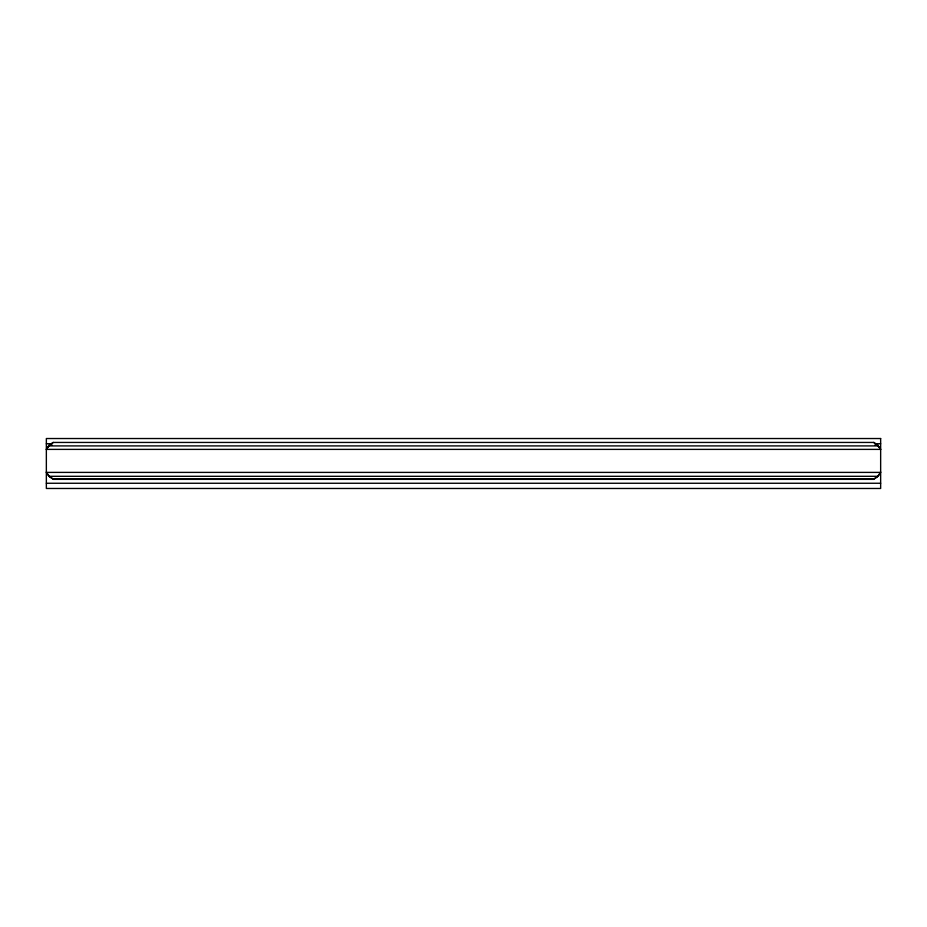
<?xml version="1.0" encoding="UTF-8"?>
<svg xmlns="http://www.w3.org/2000/svg" width="927" height="927" viewBox="0 0 927 927"><rect width="100%" height="100%" fill="white"/><g stroke="black" fill="none" stroke-linecap="round" stroke-linejoin="round"><path stroke-width="1.39" d="M880.65 471.97L877.927 476.304L873.894 478.911L53.106 478.911L49.073 476.304L46.35 471.97M46.35 449.386L49.073 445.25L53.106 442.446L873.894 442.446L877.927 445.25L880.65 449.386L46.35 449.386L48.957 445.91L53.302 442.446M878.043 476.304L880.65 472.399L46.35 472.399L48.957 476.304L53.302 479.352L873.697 479.352L878.043 476.304L48.957 476.304M46.35 443.743L52.144 443.743M874.856 443.743L880.65 443.743M49.073 445.25L51.97 445.25M875.03 445.25L877.927 445.25M48.957 445.91L878.043 445.91L880.65 449.386M46.35 483.257L880.65 483.257M873.697 442.446L878.043 445.91M880.65 438.529L46.35 438.529L46.35 488.471L880.65 488.471L880.65 438.529"/></g></svg>
